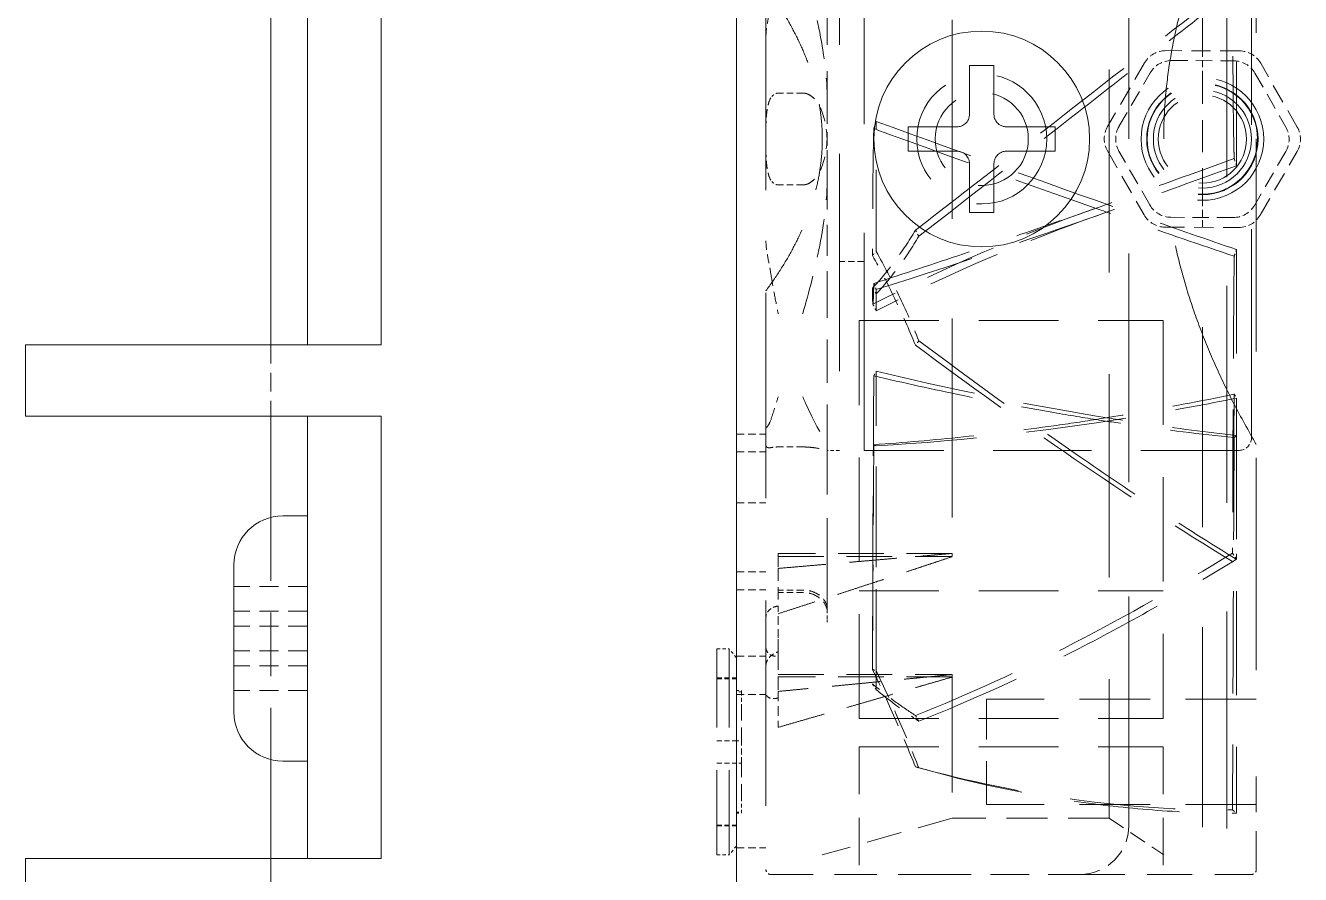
# Model space of a CAD drawing. Header units: millimetres. Extents: x 24 to 1656, y 24 to 1164.
# Drawn here: x 679.6 to 731.6, y 775.5 to 810.1 of the extents above; entities that cross this region are included whole.
import ezdxf

# ---------------------------------------------------------------- set-up
doc = ezdxf.new("R2010")
doc.units = ezdxf.units.MM
doc.header["$LTSCALE"] = 4
doc.linetypes.add('HIDDEN', pattern=[9.525, 6.35, -3.175])
doc.layers.add('가는파선_A3', color=7, linetype='HIDDEN', lineweight=13, true_color=0x008000)
doc.layers.add('굵은실선_A3', color=7, linetype='Continuous', lineweight=18)

msp = doc.modelspace()

# ---------------------------------------------------------------- linework, layer by layer
at = {"layer": '가는파선_A3', "ltscale": 0.329497}
msp.add_line((709.843, 887.053), (709.843, 723.853), dxfattribs=at)
at = {"layer": '가는파선_A3', "ltscale": 0.321094}
msp.add_line((727.643, 809.051), (727.643, 882.453), dxfattribs=at)
at = {"layer": '가는파선_A3', "ltscale": 0.348556}
msp.add_line((728.643, 839.303), (728.643, 772.903), dxfattribs=at)
at = {"layer": '가는파선_A3', "ltscale": 0.326292}
msp.add_line((723.843, 833.153), (723.843, 777.753), dxfattribs=at)
at = {"layer": '가는파선_A3', "ltscale": 0.367454}
msp.add_line((724.643, 777.453), (724.643, 833.453), dxfattribs=at)
at = {"layer": '가는파선_A3', "ltscale": 0.341207}
msp.add_line((729.843, 831.453), (729.843, 779.453), dxfattribs=at)
at = {"layer": '가는파선_A3', "ltscale": 0.319602}
msp.add_line((717.443, 822.488), (717.443, 788.548), dxfattribs=at)
at = {"layer": '가는파선_A3', "ltscale": 0.349066}
for p, q in [((712.843, 818.153), (712.843, 792.753)), ((713.843, 792.753), (713.843, 818.153))]:
    msp.add_line(p, q, dxfattribs=at)
at = {"layer": '가는파선_A3', "ltscale": 0.335323}
msp.add_line((729.643, 793.253), (729.643, 817.653), dxfattribs=at)
at = {"layer": '가는파선_A3', "ltscale": 0.084723}
msp.add_line((712.343, 811.45), (712.343, 803.835), dxfattribs=at)
at = {"layer": '가는파선_A3', "ltscale": 0.030923}
for p, q in [((729.157, 809.045), (726.155, 809.056)), ((725.287, 808.559), (723.776, 805.964)), ((731.513, 805.937), (730.021, 808.542)), ((723.773, 804.964), (725.265, 802.359)), ((729.999, 802.342), (731.509, 804.937)), ((726.129, 801.856), (729.131, 801.845))]:
    msp.add_line(p, q, dxfattribs=at)
at = {"layer": '가는파선_A3', "ltscale": 0.026111}
for p, q in [((726.386, 808.652), (728.923, 808.643)), ((724.242, 805.962), (725.518, 808.155)), ((729.787, 808.14), (731.047, 805.938)), ((725.499, 802.761), (724.239, 804.963)), ((731.044, 804.939), (729.768, 802.746)), ((728.9, 802.25), (726.363, 802.259))]:
    msp.add_line(p, q, dxfattribs=at)
at = {"layer": '가는파선_A3', "ltscale": 0.011267}
for p, q in [((727.643, 807.951), (727.643, 809.051)), ((727.643, 801.85), (727.643, 802.951))]:
    msp.add_line(p, q, dxfattribs=at)
at = {"layer": '가는파선_A3', "ltscale": 0.051567}
msp.add_line((727.643, 802.951), (727.643, 807.951), dxfattribs=at)
at = {"layer": '가는파선_A3', "ltscale": 0.010233}
for p, q in [((711.343, 807.324), (710.343, 807.324)), ((711.343, 803.581), (710.343, 803.581)), ((713.843, 800.453), (712.843, 800.453)), ((711.343, 792.891), (710.343, 792.891)), ((711.343, 787.056), (710.343, 787.056)), ((711.343, 786.958), (710.343, 786.958))]:
    msp.add_line(p, q, dxfattribs=at)
at = {"layer": '가는파선_A3', "ltscale": 0.131213}
for p, q in [((714.343, 800.865), (714.343, 806.166)), ((714.343, 783.758), (714.343, 795.984)), ((714.343, 782.987), (714.343, 792.932))]:
    msp.add_line(p, q, dxfattribs=at)
at = {"layer": '가는파선_A3', "ltscale": 0.049529}
msp.add_line((712.343, 803.835), (712.343, 799.313), dxfattribs=at)
at = {"layer": '가는파선_A3', "ltscale": 0.321075}
msp.add_line((727.643, 728.453), (727.643, 801.85), dxfattribs=at)
at = {"layer": '가는파선_A3', "ltscale": 0.069496}
msp.add_line((712.343, 792.856), (712.343, 799.313), dxfattribs=at)
at = {"layer": '가는파선_A3', "ltscale": 0.069285}
msp.add_line((714.343, 798.446), (714.343, 799.308), dxfattribs=at)
at = {"layer": '가는파선_A3', "ltscale": 0.167638}
for p, q in [((713.643, 781.817), (713.643, 798.049)), ((726.043, 798.049), (726.043, 781.817))]:
    msp.add_line(p, q, dxfattribs=at)
at = {"layer": '가는파선_A3', "ltscale": 0.128034}
for p, q in [((713.643, 798.049), (726.043, 798.049)), ((713.643, 787.018), (726.043, 787.018)), ((713.643, 781.817), (726.043, 781.817)), ((713.643, 780.654), (726.043, 780.654))]:
    msp.add_line(p, q, dxfattribs=at)
at = {"layer": '가는파선_A3', "ltscale": 0.029867}
msp.add_line((689.643, 797.053), (689.643, 794.153), dxfattribs=at)
at = {"layer": '가는파선_A3', "ltscale": 0.0123}
for p, q in [((708.643, 793.414), (709.843, 793.414)), ((708.643, 792.688), (709.843, 792.688)), ((708.643, 790.609), (709.843, 790.609)), ((708.643, 787.796), (709.843, 787.796)), ((708.643, 787.07), (709.843, 787.07)), ((708.643, 784.359), (709.843, 784.359)), ((708.643, 782.796), (709.843, 782.796)), ((708.643, 776.546), (709.843, 776.546))]:
    msp.add_line(p, q, dxfattribs=at)
at = {"layer": '가는파선_A3', "ltscale": 0.005134}
msp.add_line((712.843, 792.753), (712.336, 792.753), dxfattribs=at)
at = {"layer": '가는파선_A3', "ltscale": 0.013817}
msp.add_line((712.343, 792.856), (712.343, 792.756), dxfattribs=at)
at = {"layer": '가는파선_A3', "ltscale": 0.070945}
msp.add_line((712.343, 792.756), (712.343, 790.301), dxfattribs=at)
at = {"layer": '가는파선_A3', "ltscale": 0.158}
msp.add_line((729.143, 792.753), (713.843, 792.753), dxfattribs=at)
at = {"layer": '가는파선_A3', "ltscale": 0.101921}
msp.add_line((689.643, 790.017), (689.643, 780.144), dxfattribs=at)
at = {"layer": '가는파선_A3', "ltscale": 0.146159}
msp.add_line((712.343, 786.274), (712.343, 790.301), dxfattribs=at)
at = {"layer": '가는파선_A3', "ltscale": 0.073267}
for p, q in [((717.443, 788.548), (710.343, 788.548)), ((710.343, 788.418), (717.443, 788.418)), ((710.343, 783.61), (717.443, 783.61)), ((717.443, 783.509), (710.343, 783.509))]:
    msp.add_line(p, q, dxfattribs=at)
at = {"layer": '가는파선_A3', "ltscale": 0.022033}
msp.add_line((710.343, 788.548), (710.343, 787.938), dxfattribs=at)
at = {"layer": '가는파선_A3', "ltscale": 0.001597}
msp.add_line((717.443, 788.548), (717.443, 788.418), dxfattribs=at)
at = {"layer": '가는파선_A3', "ltscale": 0.003}
for p, q in [((728.875, 788.558), (729.04, 788.309)), ((728.875, 788.221), (729.04, 788.304)), ((728.875, 778.085), (729.04, 777.953))]:
    msp.add_line(p, q, dxfattribs=at)
at = {"layer": '가는파선_A3', "ltscale": 0.020058}
msp.add_line((710.343, 787.938), (710.343, 786.401), dxfattribs=at)
at = {"layer": '가는파선_A3', "ltscale": 0.0309}
for p, q in [((691.143, 787.197), (688.143, 787.197)), ((691.143, 786.193), (688.143, 786.193)), ((691.143, 785.58), (688.143, 785.58)), ((691.143, 784.58), (688.143, 784.58)), ((691.143, 783.968), (688.143, 783.968)), ((691.143, 782.963), (688.143, 782.963))]:
    msp.add_line(p, q, dxfattribs=at)
at = {"layer": '가는파선_A3', "ltscale": 0.013792}
msp.add_line((710.343, 785.112), (710.343, 786.401), dxfattribs=at)
at = {"layer": '가는파선_A3', "ltscale": 0.005767}
msp.add_line((712.343, 785.871), (712.343, 786.274), dxfattribs=at)
at = {"layer": '가는파선_A3', "ltscale": 0.001277}
msp.add_line((712.343, 785.744), (712.343, 785.871), dxfattribs=at)
at = {"layer": '가는파선_A3', "ltscale": 0.027514}
msp.add_line((710.343, 784.352), (710.343, 785.112), dxfattribs=at)
at = {"layer": '가는파선_A3', "ltscale": 0.136245}
for p, q in [((707.843, 776.253), (707.843, 784.653)), ((708.343, 776.253), (708.343, 784.653))]:
    msp.add_line(p, q, dxfattribs=at)
at = {"layer": '가는파선_A3', "ltscale": 0.005067}
for p, q in [((707.843, 784.653), (708.343, 784.653)), ((707.843, 776.253), (708.343, 776.253))]:
    msp.add_line(p, q, dxfattribs=at)
at = {"layer": '가는파선_A3', "ltscale": 0.004742}
for p, q in [((708.643, 784.293), (708.343, 784.653)), ((708.643, 776.613), (708.343, 776.253))]:
    msp.add_line(p, q, dxfattribs=at)
at = {"layer": '가는파선_A3', "ltscale": 0.021731}
msp.add_line((710.343, 784.352), (710.343, 782.92), dxfattribs=at)
at = {"layer": '가는파선_A3', "ltscale": 0.008167}
for p, q in [((707.843, 783.472), (708.643, 783.472)), ((707.843, 783.437), (708.643, 783.437)), ((707.843, 780.91), (708.643, 780.91)), ((707.843, 779.995), (708.643, 779.995)), ((707.843, 777.468), (708.643, 777.468)), ((707.843, 777.433), (708.643, 777.433))]:
    msp.add_line(p, q, dxfattribs=at)
at = {"layer": '가는파선_A3', "ltscale": 0.18949}
msp.add_line((717.443, 783.61), (717.443, 777.753), dxfattribs=at)
at = {"layer": '가는파선_A3', "ltscale": 0.001967}
for p, q in [((708.643, 782.953), (708.843, 782.953)), ((708.843, 782.91), (708.643, 782.91)), ((708.643, 780.91), (708.843, 780.91)), ((708.843, 779.995), (708.643, 779.995)), ((708.643, 777.995), (708.843, 777.995)), ((708.643, 777.953), (708.843, 777.953))]:
    msp.add_line(p, q, dxfattribs=at)
at = {"layer": '가는파선_A3', "ltscale": 0.004654}
for p, q in [((708.843, 782.91), (708.843, 782.953)), ((708.843, 777.953), (708.843, 777.995))]:
    msp.add_line(p, q, dxfattribs=at)
at = {"layer": '가는파선_A3', "ltscale": 0.006104}
for p, q in [((708.843, 782.91), (708.843, 782.31)), ((708.843, 778.595), (708.843, 777.995))]:
    msp.add_line(p, q, dxfattribs=at)
at = {"layer": '가는파선_A3', "ltscale": 0.015676}
msp.add_line((710.343, 782.92), (710.343, 781.456), dxfattribs=at)
at = {"layer": '가는파선_A3', "ltscale": 0.022624}
for p, q in [((708.843, 782.31), (708.843, 780.91)), ((708.843, 779.995), (708.843, 778.595))]:
    msp.add_line(p, q, dxfattribs=at)
at = {"layer": '가는파선_A3', "ltscale": 0.069696}
msp.add_line((718.843, 778.303), (718.843, 782.603), dxfattribs=at)
at = {"layer": '가는파선_A3', "ltscale": 0.113567}
for p, q in [((729.843, 782.603), (718.843, 782.603)), ((729.843, 778.303), (718.843, 778.303))]:
    msp.add_line(p, q, dxfattribs=at)
at = {"layer": '가는파선_A3', "ltscale": 0.009408}
msp.add_line((708.843, 779.995), (708.843, 780.91), dxfattribs=at)
at = {"layer": '가는파선_A3', "ltscale": 0.07591}
for p, q in [((713.643, 780.654), (713.643, 775.453)), ((726.043, 780.654), (726.043, 775.453))]:
    msp.add_line(p, q, dxfattribs=at)
at = {"layer": '가는파선_A3', "ltscale": 0.06158}
msp.add_line((729.843, 775.653), (729.843, 779.453), dxfattribs=at)
at = {"layer": '가는파선_A3', "ltscale": 0.056841}
msp.add_line((717.443, 777.753), (712.141, 776.253), dxfattribs=at)
at = {"layer": '가는파선_A3', "ltscale": 0.066033}
msp.add_line((723.843, 777.753), (717.443, 777.753), dxfattribs=at)
at = {"layer": '가는파선_A3', "ltscale": 0.027605}
msp.add_line((723.843, 777.753), (726.065, 776.253), dxfattribs=at)
at = {"layer": '가는파선_A3', "ltscale": 0.165234}
msp.add_line((689.643, 776.103), (689.643, 760.103), dxfattribs=at)
at = {"layer": '가는파선_A3', "ltscale": 0.0681}
msp.add_line((710.043, 775.453), (716.643, 775.453), dxfattribs=at)
at = {"layer": '가는파선_A3', "ltscale": 0.0619}
msp.add_line((716.643, 775.453), (722.643, 775.453), dxfattribs=at)
at = {"layer": '가는파선_A3', "ltscale": 0.072233}
msp.add_line((722.643, 775.453), (729.643, 775.453), dxfattribs=at)
at = {"layer": '가는파선_A3', "ltscale": 0.171955}
msp.add_circle((718.643, 805.453), 2.65, dxfattribs=at)
at = {"layer": '가는파선_A3', "ltscale": 0.162216}
msp.add_circle((727.643, 805.451), 2.5, dxfattribs=at)
at = {"layer": '가는파선_A3', "ltscale": 0.147344}
msp.add_circle((727.643, 805.451), 2.271, dxfattribs=at)
at = {"layer": '가는파선_A3', "ltscale": 0.146211}
msp.add_circle((727.643, 805.451), 2.253, dxfattribs=at)
at = {"layer": '가는파선_A3', "ltscale": 0.12326}
msp.add_circle((718.643, 805.453), 1.9, dxfattribs=at)
at = {"layer": '가는파선_A3', "ltscale": 0.129753}
msp.add_circle((727.643, 805.451), 2, dxfattribs=at)
at = {"layer": '가는파선_A3', "ltscale": 0.116767}
msp.add_circle((727.643, 805.451), 1.8, dxfattribs=at)
at = {"layer": '가는파선_A3', "ltscale": 0.010721}
for centre, start, end in [((726.151, 808.056), 89.7976, 149.7976), ((729.153, 808.045), 29.7976, 89.7976), ((724.641, 805.461), 149.7976, 209.7976), ((730.645, 805.44), 329.7976, 29.7976), ((726.133, 802.856), 209.7976, 269.7976), ((729.135, 802.845), 269.7976, 329.7976)]:
    msp.add_arc(centre, 1, start, end, dxfattribs=at)
at = {"layer": '가는파선_A3', "ltscale": 0.008016}
msp.add_arc((729.143, 793.253), 0.5, 270, 0, dxfattribs=at)
at = {"layer": '가는파선_A3', "ltscale": 0.032363}
msp.add_arc((722.643, 777.453), 2, 270, 0, dxfattribs=at)
at = {"layer": '가는파선_A3', "ltscale": 0.003146}
for centre, start, end in [((710.043, 775.653), 180, 270), ((729.643, 775.653), 270, 0)]:
    msp.add_arc(centre, 0.2, start, end, dxfattribs=at)
at = {"layer": '가는파선_A3', "ltscale": 0.010719}
for centre, major_axis in [((726.383, 807.651), (-0.497, 0.868)), ((728.919, 807.642), (0.503, 0.864)), ((725.107, 805.459), (-1, 0.004)), ((730.179, 805.442), (1, -0.004)), ((726.367, 803.259), (-0.503, -0.864)), ((728.903, 803.25), (0.497, -0.868))]:
    msp.add_ellipse(centre, major_axis=major_axis, ratio=0.999797, start_param=5.759674, end_param=6.806696, dxfattribs=at)
at = {"layer": '가는파선_A3', "ltscale": 0.003079}
for centre, major_axis, ratio, start_param, end_param in [((726.362, 804.625), (-4.673, 13.089), 0.175733, 4.629685, 4.651822), ((726.362, 806.625), (-3.236, -13.516), 0.301935, 1.188386, 1.210523), ((726.362, 805.704), (-4.832, 13.031), 0.149199, 2.47138, 2.493517), ((726.362, 806.594), (1.456, -13.822), 0.361781, 0.234632, 0.25677)]:
    msp.add_ellipse(centre, major_axis=major_axis, ratio=ratio, start_param=start_param, end_param=end_param, dxfattribs=at)
at = {"layer": '가는파선_A3', "ltscale": 0.346011}
msp.add_rational_spline([(729.843, 792.986), (722.591, 805.453), (729.843, 817.919)], [1.01109206527, 1.09938948878, 1.01109206527], degree=2, dxfattribs=at)
at = {"layer": '가는파선_A3', "ltscale": 0.062299}
for points in [[(711.343, 812.578), (711.344, 812.573), (711.346, 812.568), (711.594, 811.704), (711.843, 810.775), (712.23, 808.811), (712.343, 807.885), (712.343, 807.071)], [(711.343, 798.328), (711.344, 798.333), (711.346, 798.337), (711.594, 799.201), (711.843, 800.13), (712.23, 802.094), (712.343, 803.021), (712.343, 803.835)], [(711.343, 794.94), (711.344, 794.936), (711.346, 794.933), (711.594, 794.349), (711.843, 793.875), (712.23, 793.16), (712.343, 792.961), (712.343, 792.856)]]:
    msp.add_open_spline(points, degree=3, knots=[-0.4922515, -0.4922515, -0.4922515, -0.4922515, -0.4908751, -0.4908751, -0.2462525, -0.2462525, 0, 0, 0, 0], dxfattribs=at)
at = {"layer": '가는파선_A3', "ltscale": 0.138827}
msp.add_rational_spline([(709.843, 811.648), (714.388, 805.453), (709.843, 799.257)], [1.00479622048, 1.02716325963, 1.00479622048], degree=2, dxfattribs=at)
at = {"layer": '가는파선_A3', "ltscale": 0.169382}
for points, knots in [([(715.941, 801.736), (718.09, 803.399), (720.254, 805.078), (724.586, 808.449), (726.714, 810.118), (728.875, 811.753)], [0.000005, 0.000005, 0.000005, 0.000005, 0.818078, 0.818078, 1.636149, 1.636149, 1.636149, 1.636149]), ([(715.941, 797.037), (718.09, 795.44), (720.254, 793.894), (724.586, 790.927), (726.714, 789.526), (728.875, 788.221)], [0.000005, 0.000005, 0.000005, 0.000005, 0.818077, 0.818077, 1.636149, 1.636149, 1.636149, 1.636149]), ([(715.941, 781.936), (718.09, 782.795), (720.254, 783.783), (724.586, 786.011), (726.714, 787.236), (728.875, 788.558)], [0.000005, 0.000005, 0.000005, 0.000005, 0.818078, 0.818078, 1.636149, 1.636149, 1.636149, 1.636149]), ([(715.941, 779.845), (718.09, 779.253), (720.254, 778.805), (724.586, 778.213), (726.714, 778.072), (728.875, 778.085)], [0.000005, 0.000005, 0.000005, 0.000005, 0.818077, 0.818077, 1.636149, 1.636149, 1.636149, 1.636149])]:
    msp.add_open_spline(points, degree=3, knots=knots, dxfattribs=at)
at = {"layer": '가는파선_A3', "ltscale": 0.170054}
for points in [[(716.079, 801.485), (718.239, 803.163), (720.415, 804.859), (723.674, 807.408), (724.743, 808.248), (726.883, 809.921), (727.962, 810.754), (729.04, 811.575)], [(716.079, 797.221), (718.239, 795.603), (720.415, 794.035), (723.674, 791.784), (724.743, 791.059), (726.883, 789.648), (727.962, 788.963), (729.04, 788.304)], [(716.079, 781.704), (718.239, 782.559), (720.415, 783.546), (723.674, 785.216), (724.743, 785.796), (726.883, 787.014), (727.962, 787.651), (729.04, 788.309)], [(716.079, 779.806), (718.239, 779.194), (720.415, 778.729), (723.674, 778.262), (724.743, 778.146), (726.883, 777.991), (727.962, 777.953), (729.04, 777.953)]]:
    msp.add_open_spline(points, degree=3, knots=[0.000005, 0.000005, 0.000005, 0.000005, 0.823988, 0.823988, 1.234515, 1.234515, 1.647972, 1.647972, 1.647972, 1.647972], dxfattribs=at)
at = {"layer": '가는파선_A3', "ltscale": 0.164347}
for points, knots in [([(728.941, 804.652), (728.938, 804.732), (728.935, 804.827), (728.929, 805.044), (728.926, 805.167), (728.918, 805.578), (728.913, 805.906), (728.905, 806.542), (728.902, 806.818), (728.897, 807.425), (728.894, 807.756), (728.89, 808.372), (728.888, 808.647), (728.884, 809.359), (728.882, 809.81), (728.878, 810.751), (728.876, 811.241), (728.875, 811.753)], [-1.587343, -1.587343, -1.587343, -1.587343, -1.438172, -1.438172, -1.288946, -1.288946, -0.99092, -0.99092, -0.79367, -0.79367, -0.591074, -0.591074, -0.440749, -0.440749, -0.218193, -0.218193, 0, 0, 0, 0]), ([(728.941, 800.674), (728.938, 800.388), (728.935, 800.09), (728.929, 799.471), (728.926, 799.15), (728.918, 798.155), (728.913, 797.45), (728.905, 796.215), (728.902, 795.705), (728.897, 794.643), (728.894, 794.088), (728.89, 793.097), (728.888, 792.666), (728.884, 791.581), (728.882, 790.919), (728.878, 789.581), (728.876, 788.906), (728.875, 788.221)], [-1.587342, -1.587342, -1.587342, -1.587342, -1.438172, -1.438172, -1.288946, -1.288946, -0.990921, -0.990921, -0.793671, -0.793671, -0.591074, -0.591074, -0.440749, -0.440749, -0.218193, -0.218193, 0, 0, 0, 0]), ([(728.941, 795.044), (728.938, 794.708), (728.935, 794.384), (728.929, 793.757), (728.926, 793.454), (728.918, 792.584), (728.913, 792.053), (728.905, 791.254), (728.902, 790.958), (728.897, 790.404), (728.894, 790.149), (728.89, 789.747), (728.888, 789.59), (728.884, 789.234), (728.882, 789.054), (728.878, 788.759), (728.876, 788.643), (728.875, 788.558)], [-1.587342, -1.587342, -1.587342, -1.587342, -1.438172, -1.438172, -1.288946, -1.288946, -0.990921, -0.990921, -0.793671, -0.793671, -0.591074, -0.591074, -0.440749, -0.440749, -0.218193, -0.218193, 0, 0, 0, 0]), ([(728.941, 793.274), (728.938, 792.775), (728.935, 792.275), (728.929, 791.276), (728.926, 790.776), (728.918, 789.28), (728.913, 788.29), (728.905, 786.658), (728.902, 786.012), (728.897, 784.716), (728.894, 784.066), (728.89, 782.949), (728.888, 782.477), (728.884, 781.323), (728.882, 780.647), (728.878, 779.337), (728.876, 778.703), (728.875, 778.085)], [-1.587343, -1.587343, -1.587343, -1.587343, -1.438172, -1.438172, -1.288946, -1.288946, -0.99092, -0.99092, -0.79367, -0.79367, -0.591074, -0.591074, -0.440749, -0.440749, -0.218193, -0.218193, 0, 0, 0, 0])]:
    msp.add_open_spline(points, degree=3, knots=knots, dxfattribs=at)
at = {"layer": '가는파선_A3', "ltscale": 0.166656}
msp.add_open_spline([(729.04, 804.362), (729.04, 804.443), (729.04, 804.539), (729.04, 804.759), (729.04, 804.884), (729.04, 805.3), (729.04, 805.633), (729.04, 806.278), (729.04, 806.559), (729.04, 807.484), (729.04, 808.199), (729.04, 809.397), (729.04, 809.81), (729.04, 810.667), (729.04, 811.109), (729.04, 811.569)], degree=3, knots=[-1.61343, -1.61343, -1.61343, -1.61343, -1.461592, -1.461592, -1.309712, -1.309712, -1.006941, -1.006941, -0.806714, -0.806714, -0.397022, -0.397022, -0.196668, -0.196668, -0.000905, -0.000905, -0.000905, -0.000905], dxfattribs=at)
at = {"layer": '가는파선_A3', "ltscale": 0.0146}
for points, knots in [([(709.843, 809.601), (709.843, 809.604), (709.843, 809.606), (709.844, 809.805), (709.87, 809.998), (709.947, 810.431), (709.998, 810.666), (710.043, 810.953)], [-0.1932387, -0.1932387, -0.1932387, -0.1932387, -0.1921195, -0.1921195, -0.096617, -0.096617, -0.000001, -0.000001, -0.000001, -0.000001]), ([(709.843, 801.304), (709.843, 801.302), (709.843, 801.299), (709.844, 801.1), (709.87, 800.907), (709.947, 800.474), (709.998, 800.239), (710.043, 799.952)], [-0.1932387, -0.1932387, -0.1932387, -0.1932387, -0.1921195, -0.1921195, -0.096617, -0.096617, -0.000001, -0.000001, -0.000001, -0.000001]), ([(709.843, 793.661), (709.843, 793.661), (709.843, 793.661), (709.844, 793.669), (709.87, 793.686), (709.947, 793.785), (709.998, 793.868), (710.043, 794.006)], [-0.1932386, -0.1932386, -0.1932386, -0.1932386, -0.1921194, -0.1921194, -0.0966175, -0.0966175, -0.000001, -0.000001, -0.000001, -0.000001])]:
    msp.add_open_spline(points, degree=3, knots=knots, dxfattribs=at)
at = {"layer": '가는파선_A3', "ltscale": 0.012766}
for points, knots in [([(710.043, 807.132), (709.992, 807.058), (709.957, 806.941), (709.909, 806.758), (709.888, 806.625), (709.852, 806.315), (709.843, 806.119), (709.843, 805.928), (709.843, 805.925), (709.843, 805.921)], [-0.1146198, -0.1146198, -0.1146198, -0.1146198, -0.0945522, -0.0945522, -0.0568273, -0.0568273, 0, 0, 0.0011106, 0.0011106, 0.0011106, 0.0011106]), ([(710.043, 803.773), (709.992, 803.848), (709.957, 803.964), (709.909, 804.148), (709.888, 804.28), (709.852, 804.59), (709.843, 804.786), (709.843, 804.977), (709.843, 804.981), (709.843, 804.984)], [-0.1146197, -0.1146197, -0.1146197, -0.1146197, -0.094552, -0.094552, -0.0568269, -0.0568269, 0, 0, 0.0011106, 0.0011106, 0.0011106, 0.0011106]), ([(710.043, 792.864), (709.992, 792.854), (709.957, 792.858), (709.909, 792.866), (709.888, 792.877), (709.852, 792.908), (709.843, 792.933), (709.843, 792.96), (709.843, 792.961), (709.843, 792.961)], [-0.1146197, -0.1146197, -0.1146197, -0.1146197, -0.094552, -0.094552, -0.056827, -0.056827, 0, 0, 0.0011106, 0.0011106, 0.0011106, 0.0011106])]:
    msp.add_open_spline(points, degree=3, knots=knots, dxfattribs=at)
at = {"layer": '가는파선_A3', "ltscale": 0.003744}
for points in [[(710.343, 807.324), (710.314, 807.324), (710.285, 807.319), (710.257, 807.31), (710.226, 807.3), (710.197, 807.284), (710.17, 807.265), (710.125, 807.233), (710.082, 807.188), (710.043, 807.132)], [(710.343, 803.581), (710.314, 803.581), (710.285, 803.586), (710.257, 803.595), (710.226, 803.606), (710.197, 803.621), (710.17, 803.64), (710.125, 803.672), (710.082, 803.717), (710.043, 803.773)], [(710.343, 792.891), (710.314, 792.891), (710.285, 792.891), (710.257, 792.889), (710.226, 792.888), (710.197, 792.885), (710.17, 792.883), (710.125, 792.878), (710.082, 792.872), (710.043, 792.864)]]:
    msp.add_open_spline(points, degree=3, knots=[-0.043929, -0.043929, -0.043929, -0.043929, -0.03303899, -0.03303899, -0.03303899, -0.02070377, -0.02070377, -0.02070377, -0.000001, -0.000001, -0.000001, -0.000001], dxfattribs=at)
at = {"layer": '가는파선_A3', "ltscale": 0.02653}
for points, knots in [([(712.343, 805.177), (712.343, 805.449), (712.325, 805.726), (712.233, 806.266), (712.164, 806.5), (711.992, 806.879), (711.893, 807.023), (711.718, 807.19), (711.644, 807.242), (711.526, 807.293), (711.489, 807.305), (711.415, 807.32), (711.379, 807.324), (711.343, 807.324)], [-0.1905322, -0.1905322, -0.1905322, -0.1905322, -0.1432695, -0.1432695, -0.0950588, -0.0950588, -0.0495516, -0.0495516, -0.0225916, -0.0225916, -0.0109077, -0.0109077, 0, 0, 0, 0]), ([(712.343, 805.728), (712.343, 805.456), (712.325, 805.179), (712.233, 804.639), (712.164, 804.405), (711.992, 804.027), (711.893, 803.882), (711.718, 803.716), (711.644, 803.663), (711.526, 803.612), (711.489, 803.6), (711.415, 803.585), (711.379, 803.581), (711.343, 803.581)], [-0.1905322, -0.1905322, -0.1905322, -0.1905322, -0.1432695, -0.1432695, -0.0950588, -0.0950588, -0.0495516, -0.0495516, -0.0225916, -0.0225916, -0.0109077, -0.0109077, 0, 0, 0, 0]), ([(711.343, 792.891), (711.383, 792.891), (711.422, 792.891), (711.503, 792.888), (711.543, 792.886), (711.672, 792.877), (711.752, 792.868), (711.935, 792.843), (712.036, 792.823), (712.201, 792.785), (712.256, 792.77), (712.327, 792.752), (712.343, 792.75), (712.343, 792.756)], [0, 0, 0, 0, 0.011911, 0.011911, 0.024774, 0.024774, 0.054919, 0.054919, 0.1046205, 0.1046205, 0.1546698, 0.1546698, 0.2094358, 0.2094358, 0.2094358, 0.2094358])]:
    msp.add_open_spline(points, degree=3, knots=knots, dxfattribs=at)
at = {"layer": '가는파선_A3', "ltscale": 0.003077}
for points in [[(714.243, 805.875), (714.259, 805.924), (714.276, 805.972), (714.31, 806.069), (714.326, 806.117), (714.343, 806.166)], [(714.243, 799.564), (714.259, 799.522), (714.276, 799.479), (714.31, 799.393), (714.326, 799.351), (714.343, 799.309)], [(714.243, 795.792), (714.259, 795.824), (714.276, 795.856), (714.31, 795.919), (714.326, 795.951), (714.343, 795.984)], [(714.243, 792.984), (714.259, 792.975), (714.276, 792.966), (714.31, 792.948), (714.326, 792.94), (714.343, 792.932)]]:
    msp.add_open_spline(points, degree=3, knots=[0.00000277, 0.00000277, 0.00000277, 0.00000277, 0.01538043, 0.01538043, 0.03074843, 0.03074843, 0.03074843, 0.03074843], dxfattribs=at)
at = {"layer": '가는파선_A3', "ltscale": 0.161421}
for points, knots in [([(714.343, 806.166), (718.016, 804.828), (721.748, 803.49), (725.368, 802.213), (726.581, 801.785), (727.808, 801.361), (729.04, 800.945)], [0.000007, 0.000007, 0.000007, 0.000007, 1.172845, 1.172845, 1.172845, 1.565736, 1.565736, 1.565736, 1.565736]), ([(714.343, 799.308), (718.016, 800.481), (721.748, 801.747), (725.368, 803.044), (726.581, 803.478), (727.808, 803.919), (729.04, 804.362)], [0.000007, 0.000007, 0.000007, 0.000007, 1.172845, 1.172845, 1.172845, 1.565735, 1.565735, 1.565735, 1.565735]), ([(714.343, 795.984), (718.016, 795.091), (721.748, 794.365), (725.368, 793.832), (726.581, 793.653), (727.808, 793.495), (729.04, 793.36)], [0.000007, 0.000007, 0.000007, 0.000007, 1.172845, 1.172845, 1.172845, 1.565735, 1.565735, 1.565735, 1.565735]), ([(714.343, 792.932), (718.016, 793.156), (721.748, 793.589), (725.368, 794.202), (726.581, 794.407), (727.808, 794.634), (729.04, 794.88)], [0.000007, 0.000007, 0.000007, 0.000007, 1.172845, 1.172845, 1.172845, 1.565735, 1.565735, 1.565735, 1.565735])]:
    msp.add_open_spline(points, degree=3, knots=knots, dxfattribs=at)
at = {"layer": '가는파선_A3', "ltscale": 0.128561}
for points in [[(714.243, 805.875), (714.24, 805.795), (714.237, 805.703), (714.234, 805.602), (714.234, 805.578), (714.233, 805.554), (714.233, 805.53), (714.231, 805.448), (714.229, 805.36), (714.227, 805.265), (714.225, 805.144), (714.222, 805.013), (714.22, 804.871), (714.22, 804.853), (714.22, 804.835), (714.219, 804.816), (714.217, 804.672), (714.215, 804.517), (714.213, 804.353), (714.211, 804.231), (714.21, 804.103), (714.208, 803.971), (714.206, 803.8), (714.205, 803.622), (714.203, 803.434), (714.202, 803.339), (714.201, 803.241), (714.2, 803.141), (714.199, 803.031), (714.198, 802.919), (714.198, 802.805), (714.197, 802.712), (714.196, 802.618), (714.195, 802.523), (714.194, 802.311), (714.192, 802.092), (714.191, 801.865), (714.19, 801.644), (714.189, 801.416), (714.187, 801.18), (714.187, 801.104), (714.187, 801.028), (714.186, 800.951), (714.186, 800.869), (714.185, 800.786), (714.185, 800.703)], [(714.243, 799.564), (714.24, 799.456), (714.237, 799.357), (714.234, 799.269), (714.234, 799.249), (714.233, 799.229), (714.233, 799.21), (714.231, 799.146), (714.229, 799.087), (714.227, 799.036), (714.225, 798.969), (714.222, 798.912), (714.22, 798.866), (714.22, 798.86), (714.22, 798.854), (714.219, 798.849), (714.217, 798.805), (714.215, 798.772), (714.213, 798.749), (714.211, 798.733), (714.21, 798.722), (714.208, 798.717), (714.206, 798.71), (714.205, 798.713), (714.203, 798.726), (714.202, 798.732), (714.201, 798.741), (714.2, 798.753), (714.199, 798.765), (714.198, 798.781), (714.198, 798.8), (714.197, 798.814), (714.196, 798.831), (714.195, 798.85), (714.194, 798.892), (714.192, 798.943), (714.191, 799.003), (714.19, 799.062), (714.189, 799.129), (714.187, 799.206), (714.187, 799.23), (714.187, 799.255), (714.186, 799.282), (714.186, 799.31), (714.185, 799.339), (714.185, 799.369)], [(714.243, 795.792), (714.24, 795.415), (714.237, 795.032), (714.234, 794.645), (714.234, 794.556), (714.233, 794.467), (714.233, 794.378), (714.231, 794.077), (714.229, 793.774), (714.227, 793.469), (714.225, 793.076), (714.222, 792.678), (714.22, 792.277), (714.22, 792.226), (714.22, 792.174), (714.219, 792.122), (714.217, 791.719), (714.215, 791.313), (714.213, 790.903), (714.211, 790.599), (714.21, 790.292), (714.208, 789.985), (714.206, 789.591), (714.205, 789.194), (714.203, 788.796), (714.202, 788.593), (714.201, 788.389), (714.2, 788.185), (714.199, 787.962), (714.198, 787.738), (714.198, 787.514), (714.197, 787.334), (714.196, 787.153), (714.195, 786.972), (714.194, 786.572), (714.192, 786.171), (714.191, 785.77), (714.19, 785.379), (714.189, 784.987), (714.187, 784.595), (714.187, 784.47), (714.187, 784.344), (714.186, 784.218), (714.186, 784.085), (714.185, 783.951), (714.185, 783.817)], [(714.243, 792.984), (714.24, 792.594), (714.237, 792.208), (714.234, 791.827), (714.234, 791.739), (714.233, 791.652), (714.233, 791.565), (714.231, 791.273), (714.229, 790.983), (714.227, 790.696), (714.225, 790.327), (714.222, 789.963), (714.22, 789.605), (714.22, 789.559), (714.22, 789.512), (714.219, 789.466), (714.217, 789.108), (714.215, 788.756), (714.213, 788.409), (714.211, 788.152), (714.21, 787.897), (714.208, 787.647), (714.206, 787.325), (714.205, 787.01), (714.203, 786.701), (714.202, 786.543), (714.201, 786.387), (714.2, 786.232), (714.199, 786.063), (714.198, 785.897), (714.198, 785.732), (714.197, 785.599), (714.196, 785.467), (714.195, 785.337), (714.194, 785.05), (714.192, 784.77), (714.191, 784.496), (714.19, 784.23), (714.189, 783.97), (714.187, 783.717), (714.187, 783.635), (714.187, 783.555), (714.186, 783.475), (714.186, 783.391), (714.185, 783.307), (714.185, 783.223)]]:
    msp.add_open_spline(points, degree=3, knots=[0, 0, 0, 0, 0.102801, 0.102801, 0.102801, 0.126379, 0.126379, 0.126379, 0.205728, 0.205728, 0.205728, 0.307942, 0.307942, 0.307942, 0.321123, 0.321123, 0.321123, 0.423691, 0.423691, 0.423691, 0.5, 0.5, 0.5, 0.597791, 0.597791, 0.597791, 0.647652, 0.647652, 0.647652, 0.702196, 0.702196, 0.702196, 0.746152, 0.746152, 0.746152, 0.843098, 0.843098, 0.843098, 0.937528, 0.937528, 0.937528, 0.967779, 0.967779, 0.967779, 1, 1, 1, 1], dxfattribs=at)
at = {"layer": '가는파선_A3', "ltscale": 0.161432}
for points in [[(714.243, 805.875), (715.46, 805.431), (716.681, 804.989), (719.128, 804.108), (720.359, 803.668), (722.202, 803.013), (722.817, 802.795), (723.891, 802.416), (724.349, 802.255), (726.176, 801.613), (727.55, 801.14), (728.941, 800.674)], [(714.243, 799.564), (715.46, 799.958), (716.681, 800.36), (719.128, 801.181), (720.359, 801.601), (722.202, 802.242), (722.817, 802.458), (723.891, 802.838), (724.349, 803), (726.176, 803.655), (727.55, 804.151), (728.941, 804.652)], [(714.243, 795.792), (715.46, 795.504), (716.681, 795.235), (719.128, 794.735), (720.359, 794.503), (722.202, 794.186), (722.817, 794.085), (723.891, 793.917), (724.349, 793.849), (726.176, 793.586), (727.55, 793.416), (728.941, 793.274)], [(714.243, 792.984), (715.46, 793.068), (716.681, 793.175), (719.128, 793.432), (720.359, 793.583), (722.202, 793.843), (722.817, 793.935), (723.891, 794.105), (724.349, 794.18), (726.176, 794.495), (727.55, 794.756), (728.941, 795.044)]]:
    msp.add_open_spline(points, degree=3, knots=[0.000003, 0.000003, 0.000003, 0.000003, 0.3888, 0.3888, 0.780441, 0.780441, 0.976683, 0.976683, 1.123058, 1.123058, 1.56088, 1.56088, 1.56088, 1.56088], dxfattribs=at)
at = {"layer": '가는파선_A3', "ltscale": 0.115697}
msp.add_open_spline([(723.222, 802.601), (720.216, 801.54), (717.197, 800.239), (714.207, 798.713)], degree=3, dxfattribs=at)
at = {"layer": '가는파선_A3', "ltscale": 0.116531}
msp.add_open_spline([(723.415, 802.351), (720.396, 801.29), (717.354, 799.982), (714.343, 798.446)], degree=3, dxfattribs=at)
at = {"layer": '가는파선_A3', "ltscale": 0.047498}
for points in [[(715.941, 801.736), (715.676, 801.292), (715.397, 800.872), (715.103, 800.476), (714.812, 800.083), (714.506, 799.713), (714.185, 799.369)], [(715.941, 797.037), (715.676, 797.684), (715.397, 798.315), (715.103, 798.929), (714.812, 799.538), (714.506, 800.13), (714.185, 800.703)], [(715.941, 779.845), (715.676, 780.5), (715.397, 781.162), (715.103, 781.827), (714.812, 782.488), (714.506, 783.152), (714.185, 783.817)], [(715.941, 781.936), (715.676, 782.106), (715.397, 782.3), (715.103, 782.515), (714.812, 782.73), (714.506, 782.966), (714.185, 783.223)]]:
    msp.add_open_spline(points, degree=3, knots=[-0.4606534, -0.4606534, -0.4606534, -0.4606534, -0.2296448, -0.2296448, -0.2296448, 0, 0, 0, 0], dxfattribs=at)
at = {"layer": '가는파선_A3', "ltscale": 0.047195}
for points in [[(714.343, 799.134), (714.66, 799.477), (714.962, 799.844), (715.25, 800.235), (715.541, 800.628), (715.816, 801.045), (716.079, 801.485)], [(714.343, 800.865), (714.66, 800.295), (714.962, 799.707), (715.25, 799.101), (715.541, 798.491), (715.816, 797.864), (716.079, 797.221)], [(714.343, 783.758), (714.66, 783.096), (714.962, 782.436), (715.25, 781.779), (715.541, 781.117), (715.816, 780.458), (716.079, 779.806)], [(714.343, 782.987), (714.66, 782.732), (714.962, 782.497), (715.25, 782.283), (715.541, 782.068), (715.816, 781.874), (716.079, 781.704)]]:
    msp.add_open_spline(points, degree=3, knots=[0, 0, 0, 0, 0.2280885, 0.2280885, 0.2280885, 0.4577757, 0.4577757, 0.4577757, 0.4577757], dxfattribs=at)
at = {"layer": '가는파선_A3', "ltscale": 0.003022}
for points in [[(716.079, 801.485), (716.033, 801.568), (715.987, 801.652), (715.941, 801.736)], [(716.079, 797.22), (716.033, 797.159), (715.987, 797.098), (715.941, 797.037)], [(716.079, 781.704), (716.033, 781.781), (715.987, 781.858), (715.941, 781.936)], [(716.079, 779.806), (716.033, 779.819), (715.987, 779.832), (715.941, 779.845)]]:
    msp.add_open_spline(points, degree=3, dxfattribs=at)
at = {"layer": '가는파선_A3', "ltscale": 0.003054}
for points in [[(714.185, 800.703), (714.211, 800.73), (714.238, 800.757), (714.29, 800.811), (714.317, 800.838), (714.343, 800.865)], [(714.185, 799.369), (714.211, 799.33), (714.238, 799.291), (714.29, 799.212), (714.317, 799.173), (714.343, 799.134)], [(714.185, 783.817), (714.211, 783.807), (714.238, 783.797), (714.29, 783.777), (714.317, 783.768), (714.343, 783.758)], [(714.185, 783.223), (714.211, 783.184), (714.238, 783.145), (714.29, 783.066), (714.317, 783.027), (714.343, 782.987)]]:
    msp.add_open_spline(points, degree=3, knots=[0.00003382, 0.00003382, 0.00003382, 0.00003382, 0.01529018, 0.01529018, 0.03056016, 0.03056016, 0.03056016, 0.03056016], dxfattribs=at)
at = {"layer": '가는파선_A3', "ltscale": 0.16675}
for points, knots in [([(729.04, 800.945), (729.04, 800.655), (729.04, 800.353), (729.04, 799.725), (729.04, 799.4), (729.04, 798.392), (729.04, 797.677), (729.04, 796.423), (729.04, 795.907), (729.04, 794.286), (729.04, 793.135), (729.04, 791.343), (729.04, 790.742), (729.04, 789.532), (729.04, 788.922), (729.04, 788.304)], [-1.61343, -1.61343, -1.61343, -1.61343, -1.461593, -1.461593, -1.309712, -1.309712, -1.006941, -1.006941, -0.806715, -0.806715, -0.397022, -0.397022, -0.196668, -0.196668, 0, 0, 0, 0]), ([(729.04, 794.88), (729.04, 794.539), (729.04, 794.21), (729.04, 793.574), (729.04, 793.267), (729.04, 792.386), (729.04, 791.847), (729.04, 791.037), (729.04, 790.737), (729.04, 789.895), (729.04, 789.43), (729.04, 788.89), (729.04, 788.737), (729.04, 788.485), (729.04, 788.385), (729.04, 788.309)], [-1.61343, -1.61343, -1.61343, -1.61343, -1.461592, -1.461592, -1.309712, -1.309712, -1.006941, -1.006941, -0.806714, -0.806714, -0.397022, -0.397022, -0.196668, -0.196668, 0, 0, 0, 0]), ([(729.04, 793.36), (729.04, 792.854), (729.04, 792.347), (729.04, 791.334), (729.04, 790.827), (729.04, 789.312), (729.04, 788.306), (729.04, 786.651), (729.04, 785.997), (729.04, 784.022), (729.04, 782.725), (729.04, 780.855), (729.04, 780.251), (729.04, 779.078), (729.04, 778.509), (729.04, 777.953)], [-1.61343, -1.61343, -1.61343, -1.61343, -1.461593, -1.461593, -1.309712, -1.309712, -1.006941, -1.006941, -0.806715, -0.806715, -0.397022, -0.397022, -0.196668, -0.196668, 0, 0, 0, 0])]:
    msp.add_open_spline(points, degree=3, knots=knots, dxfattribs=at)
at = {"layer": '가는파선_A3', "ltscale": 0.019525}
for points in [[(710.043, 799.952), (710.087, 799.67), (710.136, 799.393), (710.187, 799.123), (710.237, 798.857), (710.288, 798.597), (710.34, 798.343), (710.341, 798.338), (710.342, 798.333), (710.343, 798.328)], [(710.043, 794.006), (710.087, 794.141), (710.136, 794.287), (710.187, 794.443), (710.237, 794.595), (710.288, 794.758), (710.34, 794.929), (710.341, 794.933), (710.342, 794.936), (710.343, 794.94)]]:
    msp.add_open_spline(points, degree=3, knots=[-0.1881075, -0.1881075, -0.1881075, -0.1881075, -0.0932215, -0.0932215, -0.0932215, 0, 0, 0, 0.0018366, 0.0018366, 0.0018366, 0.0018366], dxfattribs=at)
at = {"layer": '가는파선_A3', "ltscale": 0.004146}
msp.add_open_spline([(714.343, 798.446), (714.298, 798.535), (714.252, 798.624), (714.205, 798.714)], degree=3, dxfattribs=at)
at = {"layer": '가는파선_A3', "ltscale": 0.076533}
for points, weights in [([(710.343, 787.938), (714.034, 788.253), (717.443, 788.548)], [1.00032236366, 1.00098157632, 1.00024690782]), ([(710.343, 781.456), (714.034, 782.519), (717.443, 783.509)], [1.00032215981, 1.00098146122, 1.00024688163])]:
    msp.add_rational_spline(points, weights, degree=2, dxfattribs=at)
at = {"layer": '가는파선_A3', "ltscale": 0.077434}
for points, weights in [([(717.443, 788.418), (714.074, 787.295), (710.343, 786.091)], [1.0003206302, 1.00125983531, 1.0004092696]), ([(717.443, 783.61), (714.074, 783.277), (710.343, 782.92)], [1.00032059662, 1.00125968925, 1.00040901129])]:
    msp.add_rational_spline(points, weights, degree=2, dxfattribs=at)
at = {"layer": '가는파선_A3', "ltscale": 0.01786}
msp.add_open_spline([(712.343, 786.274), (712.343, 786.378), (712.315, 786.485), (712.202, 786.683), (712.119, 786.777), (711.922, 786.915), (711.816, 786.968), (711.606, 787.032), (711.501, 787.05), (711.379, 787.056), (711.361, 787.056), (711.343, 787.056)], degree=3, knots=[0, 0, 0, 0, 0.0510732, 0.0510732, 0.0983331, 0.0983331, 0.1360809, 0.1360809, 0.1674196, 0.1674196, 0.1728099, 0.1728099, 0.1728099, 0.1728099], dxfattribs=at)
at = {"layer": '가는파선_A3', "ltscale": 0.018257}
msp.add_open_spline([(712.343, 786.144), (712.343, 786.254), (712.313, 786.367), (712.192, 786.576), (712.106, 786.674), (711.948, 786.787), (711.898, 786.817), (711.752, 786.889), (711.646, 786.924), (711.473, 786.953), (711.408, 786.958), (711.343, 786.958)], degree=3, knots=[0, 0, 0, 0, 0.0541568, 0.0541568, 0.1035294, 0.1035294, 0.1233062, 0.1233062, 0.1573526, 0.1573526, 0.17675, 0.17675, 0.17675, 0.17675], dxfattribs=at)
at = {"layer": '가는파선_A3', "ltscale": 0.008249}
for points in [[(710.343, 786.401), (710.324, 786.4), (710.306, 786.397), (710.287, 786.394), (710.226, 786.383), (710.16, 786.36), (710.043, 786.296), (709.991, 786.254), (709.91, 786.162), (709.879, 786.108), (709.849, 786.015), (709.843, 785.977), (709.843, 785.941)], [(710.343, 782.657), (710.324, 782.651), (710.306, 782.647), (710.287, 782.643), (710.226, 782.629), (710.16, 782.624), (710.043, 782.634), (709.991, 782.651), (709.91, 782.698), (709.879, 782.733), (709.849, 782.801), (709.843, 782.832), (709.843, 782.863)]]:
    msp.add_open_spline(points, degree=3, knots=[0.31733555, 0.31733555, 0.31733555, 0.31733555, 0.32304745, 0.32304745, 0.32304745, 0.34220632, 0.34220632, 0.36136519, 0.36136519, 0.38139821, 0.38139821, 0.39512989, 0.39512989, 0.39512989, 0.39512989], dxfattribs=at)
at = {"layer": '가는파선_A3', "ltscale": 0.009158}
for points in [[(709.843, 784.71), (709.843, 784.692), (709.844, 784.674), (709.856, 784.607), (709.877, 784.557), (709.944, 784.47), (709.989, 784.433), (710.087, 784.382), (710.145, 784.363), (710.253, 784.349), (710.298, 784.348), (710.343, 784.352)], [(709.843, 783.987), (709.843, 784.005), (709.844, 784.022), (709.856, 784.092), (709.877, 784.15), (709.944, 784.262), (709.989, 784.316), (710.087, 784.406), (710.145, 784.449), (710.253, 784.506), (710.298, 784.525), (710.343, 784.539)]]:
    msp.add_open_spline(points, degree=3, knots=[0.07208224, 0.07208224, 0.07208224, 0.07208224, 0.0793322, 0.0793322, 0.10129348, 0.10129348, 0.12325475, 0.12325475, 0.14396458, 0.14396458, 0.15775775, 0.15775775, 0.15775775, 0.15775775], dxfattribs=at)
at = {"layer": '굵은실선_A3'}
for p, q in [((708.643, 721.953), (708.643, 888.953)), ((689.643, 815.153), (689.643, 797.053)), ((691.143, 797.053), (691.143, 815.103)), ((694.143, 815.153), (694.143, 797.053)), ((718.143, 806.453), (718.143, 808.453)), ((718.143, 808.453), (719.143, 808.453)), ((719.143, 808.453), (719.143, 806.453)), ((715.643, 805.953), (715.643, 804.953)), ((715.643, 805.953), (717.643, 805.953)), ((719.643, 805.953), (721.643, 805.953)), ((721.643, 805.953), (721.643, 804.953)), ((717.643, 804.953), (715.643, 804.953)), ((721.643, 804.953), (719.643, 804.953)), ((718.143, 802.453), (718.143, 804.453)), ((719.143, 804.453), (719.143, 802.453)), ((719.143, 802.453), (718.143, 802.453)), ((679.643, 797.053), (679.643, 794.153)), ((694.143, 797.053), (679.643, 797.053)), ((679.643, 794.153), (694.143, 794.153)), ((689.643, 794.153), (689.643, 790.017)), ((691.143, 776.103), (691.143, 794.153)), ((694.143, 794.153), (694.143, 776.103)), ((691.143, 790.08), (690.143, 790.08)), ((688.143, 782.08), (688.143, 788.08)), ((689.643, 780.144), (689.643, 776.103)), ((691.143, 780.08), (690.143, 780.08)), ((679.643, 776.103), (679.643, 760.103)), ((694.143, 776.103), (679.643, 776.103))]:
    msp.add_line(p, q, dxfattribs=at)
msp.add_circle((718.643, 805.453), 4.4, dxfattribs=at)
for centre, start, end in [((690.143, 788.08), 90, 180), ((690.143, 782.08), 180, 270)]:
    msp.add_arc(centre, 2, start, end, dxfattribs=at)
for points in [[(718.143, 806.453), (718.143, 806.427), (718.141, 806.402), (718.13, 806.332), (718.117, 806.288), (718.084, 806.215), (718.067, 806.185), (718.027, 806.131), (718.006, 806.107), (717.958, 806.063), (717.932, 806.043), (717.872, 806.007), (717.838, 805.991), (717.752, 805.962), (717.7, 805.953), (717.646, 805.953), (717.645, 805.953), (717.643, 805.953)], [(719.643, 805.953), (719.618, 805.953), (719.592, 805.955), (719.522, 805.965), (719.479, 805.978), (719.406, 806.011), (719.375, 806.029), (719.321, 806.068), (719.297, 806.09), (719.254, 806.137), (719.234, 806.163), (719.197, 806.224), (719.181, 806.258), (719.152, 806.344), (719.144, 806.396), (719.143, 806.449), (719.143, 806.451), (719.143, 806.453)], [(717.643, 804.953), (717.668, 804.953), (717.694, 804.951), (717.764, 804.94), (717.807, 804.927), (717.88, 804.894), (717.911, 804.876), (717.965, 804.837), (717.988, 804.815), (718.032, 804.768), (718.052, 804.742), (718.089, 804.682), (718.105, 804.647), (718.134, 804.562), (718.142, 804.51), (718.143, 804.456), (718.143, 804.454), (718.143, 804.453)], [(719.143, 804.453), (719.143, 804.478), (719.145, 804.504), (719.156, 804.573), (719.169, 804.617), (719.202, 804.69), (719.219, 804.72), (719.259, 804.774), (719.28, 804.798), (719.328, 804.842), (719.354, 804.862), (719.414, 804.899), (719.448, 804.915), (719.534, 804.943), (719.586, 804.952), (719.64, 804.953), (719.641, 804.953), (719.643, 804.953)]]:
    msp.add_open_spline(points, degree=3, knots=[-0.1994332, -0.1994332, -0.1994332, -0.1994332, -0.19164586, -0.19164586, -0.17799426, -0.17799426, -0.16750014, -0.16750014, -0.1579054, -0.1579054, -0.14809949, -0.14809949, -0.13671142, -0.13671142, -0.12083143, -0.12083143, -0.12032463, -0.12032463, -0.12032463, -0.12032463], dxfattribs=at)

doc.saveas('drawing.dxf')
